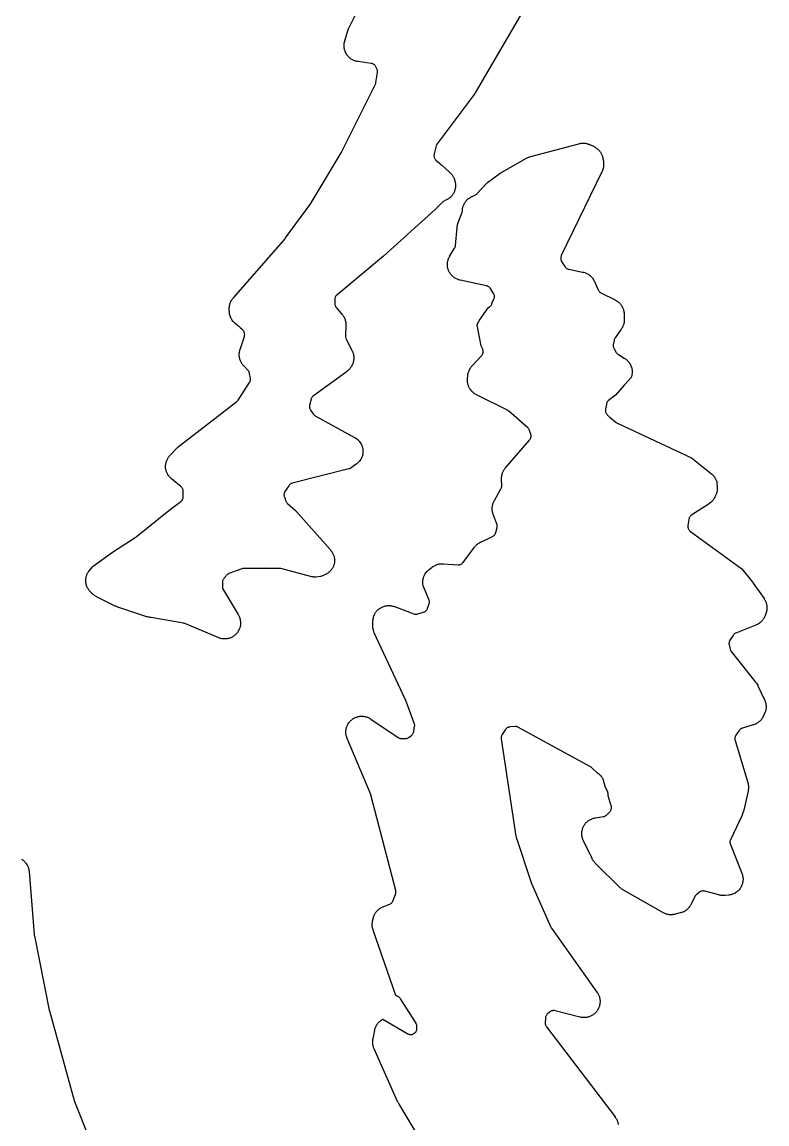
# Model space of a CAD drawing. Header units: millimetres. Extents: x 13 to 182, y 21 to 298.
# Drawn here: x 144.9 to 181.7, y 78.1 to 132.5 of the extents above; entities that cross this region are included whole.
import ezdxf

# ---------------------------------------------------------------- set-up
doc = ezdxf.new("R2010")
doc.units = ezdxf.units.MM
doc.layers.add('CUT', color=7, linetype='CONTINUOUS')

msp = doc.modelspace()

# ---------------------------------------------------------------- linework, layer by layer
at = {"layer": 'CUT'}
for points in [[(169.713, 133.1914), (167.271, 128.9945), (167.2232, 128.9249), (167.2121, 128.9088), (167.1185, 128.7723), (167.0275, 128.6397), (165.4014, 126.4807), (165.385, 126.4565), (165.371, 126.4309), (165.3595, 126.404), (165.3508, 126.3762), (165.2464, 125.9772), (165.2403, 125.948), (165.2371, 125.9183), (165.2369, 125.8884), (165.2397, 125.8587), (165.2454, 125.8294), (165.254, 125.8008), (165.2654, 125.7731), (165.2794, 125.7468), (165.2961, 125.722), (165.3151, 125.699), (165.3363, 125.678), (165.5044, 125.5272), (165.5183, 125.5096), (165.5332, 125.4941), (165.5427, 125.4829), (165.5639, 125.4622), (165.5872, 125.4437), (165.6121, 125.4276), (165.6197, 125.4237), (166.0107, 125.0729), (166.0255, 125.059), (166.0545, 125.0306), (166.0822, 125.0008), (166.1019, 124.9776), (166.1268, 124.9455), (166.1443, 124.9206), (166.1662, 124.8863), (166.1814, 124.8599), (166.2001, 124.8239), (166.2129, 124.7962), (166.2283, 124.7586), (166.2419, 124.7203), (166.2483, 124.701), (166.2614, 124.6583), (166.2674, 124.6368), (166.2784, 124.5935), (166.2872, 124.5497), (166.2921, 124.5167), (166.2965, 124.4722), (166.2982, 124.4388), (166.2982, 124.3942), (166.2965, 124.3608), (166.2921, 124.3164), (166.2871, 124.2833), (166.2783, 124.2395), (166.27, 124.2071), (166.2569, 124.1644), (166.2455, 124.133), (166.2282, 124.0918), (166.2138, 124.0617), (166.1925, 124.0224), (166.1751, 123.9939), (166.1501, 123.9569), (166.1299, 123.9302), (166.1013, 123.8959), (166.0787, 123.8713), (166.0468, 123.8401), (166.0218, 123.8178), (165.987, 123.7899), (165.9599, 123.7702), (165.9225, 123.7459), (165.8937, 123.729), (165.854, 123.7085), (165.8236, 123.6945), (165.7759, 123.6755), (165.7491, 123.6633), (165.7237, 123.6485), (165.6998, 123.6313), (165.6777, 123.6118), (165.294, 123.2384), (164.9523, 122.9299), (163.0975, 121.2553), (162.7407, 120.9331), (160.4447, 119.0147), (160.4223, 118.994), (160.4022, 118.9711), (160.3845, 118.9464), (160.3694, 118.92), (160.357, 118.8921), (160.3475, 118.8632), (160.341, 118.8335), (160.3376, 118.8032), (160.3372, 118.7728), (160.3444, 118.5891), (160.3469, 118.5605), (160.3521, 118.5323), (160.36, 118.5047), (160.3705, 118.4779), (160.3834, 118.4523), (160.3988, 118.4281), (160.4164, 118.4055), (160.6936, 118.0822), (160.7084, 118.0641), (160.7369, 118.027), (160.7635, 117.9886), (160.7819, 117.9588), (160.8043, 117.9177), (160.8195, 117.8862), (160.8376, 117.843), (160.8495, 117.8101), (160.8629, 117.7653), (160.8713, 117.7313), (160.8801, 117.6853), (160.8849, 117.6506), (160.8888, 117.604), (160.8904, 117.5573), (160.8905, 117.5339), (160.8797, 116.9696), (160.8806, 116.94), (160.8844, 116.9107), (160.8911, 116.8818), (160.9006, 116.8538), (160.9128, 116.8268), (161.1907, 116.2857), (161.2006, 116.2653), (161.2193, 116.224), (161.2358, 116.1818), (161.2466, 116.1496), (161.2588, 116.1059), (161.2663, 116.0727), (161.2741, 116.0281), (161.2782, 115.9943), (161.2814, 115.9491), (161.2821, 115.9151), (161.2808, 115.8698), (161.2781, 115.836), (161.2722, 115.791), (161.2661, 115.7576), (161.2557, 115.7134), (161.2462, 115.6808), (161.2314, 115.6379), (161.2188, 115.6064), (161.1997, 115.5653), (161.1839, 115.5352), (161.1609, 115.4961), (161.1359, 115.4583), (161.1229, 115.4397), (161.0956, 115.4027), (161.0813, 115.3843), (161.0518, 115.3482), (161.0204, 115.3137), (160.9955, 115.2891), (160.9607, 115.2581), (160.9244, 115.2289), (160.9058, 115.2147), (159.2885, 114.0482), (159.2653, 114.0296), (159.2441, 114.0089), (159.225, 113.9861), (159.2082, 113.9616), (159.194, 113.9355), (159.1824, 113.9082), (159.1735, 113.8798), (159.0994, 113.5925), (159.0935, 113.5639), (159.0904, 113.5349), (159.0901, 113.5057), (159.0927, 113.4766), (159.0981, 113.4478), (159.1063, 113.4198), (159.1171, 113.3927), (159.1306, 113.3667), (159.1465, 113.3422), (159.2833, 113.1522), (159.2997, 113.1314), (159.3179, 113.1122), (159.3378, 113.0946), (159.3591, 113.0788), (159.3817, 113.0649), (161.3164, 111.9969), (161.3359, 111.9854), (161.3745, 111.9615), (161.4118, 111.9357), (161.4387, 111.915), (161.4732, 111.8856), (161.4979, 111.8622), (161.5293, 111.8295), (161.5515, 111.8038), (161.5794, 111.768), (161.599, 111.7402), (161.6231, 111.7019), (161.6398, 111.6722), (161.66, 111.6316), (161.6735, 111.6005), (161.6895, 111.558), (161.6999, 111.5257), (161.7115, 111.4818), (161.7186, 111.4486), (161.7257, 111.4038), (161.7294, 111.37), (161.732, 111.3247), (161.7323, 111.2908), (161.7303, 111.2454), (161.7272, 111.2116), (161.7206, 111.1667), (161.7141, 111.1334), (161.7031, 111.0894), (161.6932, 111.0569), (161.6778, 111.0142), (161.6647, 110.9829), (161.6451, 110.9419), (161.6364, 110.9258), (161.616, 110.8933), (161.5967, 110.8658), (161.5692, 110.8304), (161.5473, 110.805), (161.5164, 110.7725), (161.4921, 110.7494), (161.4581, 110.7201), (161.4228, 110.6926), (161.4047, 110.6793), (161.0801, 110.4519), (161.0603, 110.4459), (161.0396, 110.4401), (158.2462, 109.7322), (158.2197, 109.7241), (158.194, 109.7137), (158.1694, 109.7009), (158.1461, 109.6859), (158.1243, 109.6688), (158.1041, 109.6497), (158.0858, 109.6289), (158.0695, 109.6065), (157.8855, 109.3274), (157.8712, 109.3033), (157.8592, 109.2779), (157.8496, 109.2516), (157.8425, 109.2244), (157.838, 109.1967), (157.8361, 109.1687), (157.8368, 109.1406), (157.8401, 109.1128), (157.846, 109.0853), (157.8545, 109.0586), (157.9295, 108.8553), (157.9412, 108.8277), (157.9556, 108.8015), (157.9726, 108.7768), (157.9919, 108.754), (158.0135, 108.7332), (158.4108, 108.3857), (160.1298, 106.4417), (160.1439, 106.4249), (160.1713, 106.3907), (160.197, 106.3552), (160.215, 106.3276), (160.2371, 106.2898), (160.2523, 106.2606), (160.2707, 106.2208), (160.2829, 106.1903), (160.2973, 106.1488), (160.3066, 106.1173), (160.3168, 106.0746), (160.323, 106.0423), (160.329, 105.9989), (160.332, 105.9661), (160.3338, 105.9223), (160.3335, 105.8894), (160.3311, 105.8456), (160.3288, 105.8245), (160.3214, 105.7839), (160.3141, 105.7525), (160.3023, 105.711), (160.292, 105.6804), (160.2763, 105.6402), (160.2631, 105.6108), (160.2437, 105.5723), (160.2277, 105.5442), (160.2047, 105.5078), (160.1861, 105.4814), (160.1597, 105.4473), (160.1387, 105.4228), (160.1091, 105.3914), (160.0858, 105.369), (160.0534, 105.3406), (160.0281, 105.3205), (159.9931, 105.2954), (159.966, 105.2778), (159.9288, 105.2561), (159.8905, 105.2363), (159.8712, 105.2268), (159.7544, 105.173), (159.7341, 105.1643), (159.693, 105.1478), (159.6512, 105.1333), (159.6362, 105.1289), (159.4236, 105.0971), (159.4225, 105.097), (159.3894, 105.0974), (159.3452, 105.1001), (159.3122, 105.1038), (159.2685, 105.1108), (159.2252, 105.1199), (159.2037, 105.125), (157.6816, 105.5261), (157.6561, 105.5317), (157.6301, 105.535), (157.6039, 105.536), (156.933, 105.5332), (156.9106, 105.5367), (156.8813, 105.5383), (156.852, 105.537), (156.8229, 105.5329), (156.8221, 105.5328), (155.8567, 105.5287), (155.8306, 105.5275), (155.8047, 105.524), (155.7793, 105.5182), (155.7544, 105.5103), (155.1217, 105.2776), (155.0925, 105.2651), (155.0647, 105.2495), (155.0388, 105.231), (155.0149, 105.2099), (154.9934, 105.1864), (154.8658, 105.031), (154.8483, 105.0075), (154.8332, 104.9824), (154.8207, 104.9559), (154.8108, 104.9284), (154.8036, 104.9), (154.7992, 104.8711), (154.7976, 104.8419), (154.7968, 104.6429), (154.7979, 104.6158), (154.8015, 104.5889), (154.8074, 104.5624), (154.8158, 104.5366), (154.8264, 104.5116), (154.8393, 104.4877), (155.5773, 103.253), (155.588, 103.2341), (155.6084, 103.1959), (155.627, 103.1567), (155.6395, 103.1266), (155.6542, 103.0858), (155.6637, 103.0547), (155.6744, 103.0127), (155.6809, 102.9809), (155.6875, 102.938), (155.6909, 102.9057), (155.6934, 102.8623), (155.6936, 102.8298), (155.6919, 102.7865), (155.689, 102.7541), (155.6831, 102.7111), (155.6771, 102.6792), (155.6671, 102.637), (155.6581, 102.6057), (155.6441, 102.5647), (155.6321, 102.5345), (155.6141, 102.495), (155.5993, 102.466), (155.5777, 102.4284), (155.5601, 102.4011), (155.5349, 102.3657), (155.5148, 102.3402), (155.4864, 102.3075), (155.4639, 102.284), (155.4324, 102.2541), (155.4078, 102.2329), (155.3736, 102.2062), (155.347, 102.1875), (155.3104, 102.1642), (155.2821, 102.1481), (155.2435, 102.1285), (155.2138, 102.1152), (155.1734, 102.0994), (155.1426, 102.089), (155.1008, 102.0772), (155.0692, 102.0698), (155.0265, 102.062), (154.9943, 102.0578), (154.951, 102.0541), (154.9186, 102.053), (154.8752, 102.0535), (154.8427, 102.0555), (154.7996, 102.0603), (154.7675, 102.0654), (154.725, 102.0742), (154.6936, 102.0824), (154.6522, 102.0953), (154.6114, 102.1102), (154.5912, 102.1181), (152.9504, 102.8093), (152.9182, 102.8207), (152.8848, 102.8285), (151.2825, 103.1041), (151.2056, 103.1197), (151.1911, 103.1226), (151.1667, 103.1275), (151.1082, 103.1393), (151.0853, 103.1459), (151.0693, 103.1509), (149.6408, 103.6228), (149.6109, 103.6339), (149.5371, 103.6642), (149.5081, 103.6774), (148.5933, 104.1317), (148.5752, 104.1413), (148.5394, 104.1611), (148.5045, 104.1826), (148.4791, 104.1999), (148.4463, 104.2245), (148.4226, 104.244), (148.3922, 104.2714), (148.3631, 104.3002), (148.3488, 104.315), (148.272, 104.3982), (148.2577, 104.4145), (148.2298, 104.4478), (148.2036, 104.4824), (148.1852, 104.5092), (148.1624, 104.5462), (148.1467, 104.5746), (148.1276, 104.6136), (148.1147, 104.6435), (148.0994, 104.6841), (148.0895, 104.7151), (148.0782, 104.757), (148.0713, 104.7888), (148.0641, 104.8316), (148.0603, 104.8639), (148.0573, 104.9072), (148.0566, 104.9397), (148.0577, 104.9831), (148.0602, 105.0156), (148.0655, 105.0587), (148.0711, 105.0907), (148.0806, 105.1331), (148.0892, 105.1644), (148.1027, 105.2057), (148.1143, 105.2361), (148.1317, 105.2759), (148.1462, 105.305), (148.155, 105.3207), (148.179, 105.3533), (148.1922, 105.3703), (148.3844, 105.6061), (148.4062, 105.6241), (148.4256, 105.6392), (149.3679, 106.3357), (150.4896, 107.0532), (150.5034, 107.0626), (150.5219, 107.0759), (150.5351, 107.0861), (152.1466, 108.3896), (152.7409, 108.8288), (152.7642, 108.848), (152.7856, 108.8694), (152.8046, 108.8929), (152.8212, 108.9182), (152.8352, 108.945), (152.8464, 108.973), (152.8547, 109.0021), (152.8601, 109.0319), (152.8624, 109.062), (152.8695, 109.3247), (152.8688, 109.355), (152.865, 109.385), (152.8583, 109.4145), (152.8486, 109.4431), (152.836, 109.4707), (152.8208, 109.4968), (152.803, 109.5213), (152.7828, 109.5439), (152.7605, 109.5643), (152.7526, 109.5707), (152.7494, 109.5741), (152.7267, 109.5941), (152.6648, 109.6432), (152.2821, 109.9587), (152.265, 109.9735), (152.2316, 110.004), (152.1998, 110.0361), (152.1772, 110.0614), (152.1488, 110.0965), (152.1288, 110.1239), (152.1041, 110.1617), (152.0869, 110.191), (152.0661, 110.2311), (152.052, 110.2619), (152.039, 110.2947), (152.0275, 110.3292), (152.0188, 110.3607), (152.0092, 110.4032), (152.0035, 110.4353), (151.998, 110.4785), (151.9955, 110.5111), (151.9942, 110.5546), (151.9949, 110.5872), (151.9978, 110.6307), (152.0016, 110.6631), (152.0087, 110.7061), (152.0156, 110.738), (152.0269, 110.78), (152.0368, 110.8111), (152.0521, 110.8519), (152.065, 110.8819), (152.0842, 110.921), (152.0999, 110.9496), (152.1227, 110.9867), (152.1412, 111.0136), (152.1675, 111.0483), (152.1955, 111.0817), (152.2099, 111.0981), (152.6127, 111.5343), (155.5046, 113.7637), (155.5299, 113.7856), (155.5526, 113.8101), (155.5724, 113.837), (156.1366, 114.6988), (156.151, 114.7232), (156.163, 114.7488), (156.1725, 114.7754), (156.1795, 114.8028), (156.1839, 114.8308), (156.1856, 114.859), (156.1846, 114.8872), (156.181, 114.9153), (156.1398, 115.149), (156.1334, 115.1772), (156.1243, 115.2048), (156.1126, 115.2313), (156.0983, 115.2565), (156.0817, 115.2803), (156.0629, 115.3023), (155.8493, 115.5296), (155.8346, 115.5459), (155.8062, 115.5792), (155.7794, 115.6139), (155.7606, 115.6409), (155.7374, 115.678), (155.7213, 115.7067), (155.7017, 115.7459), (155.6886, 115.776), (155.6729, 115.817), (155.6627, 115.8482), (155.6511, 115.8905), (155.644, 115.9225), (155.6366, 115.9657), (155.6326, 115.9984), (155.6295, 116.0421), (155.6287, 116.0749), (155.6298, 116.1187), (155.6322, 116.1515), (155.6376, 116.195), (155.6432, 116.2274), (155.6528, 116.2702), (155.6644, 116.3124), (155.6707, 116.3334), (155.882, 116.976), (155.8898, 117.0041), (155.8947, 117.0329), (155.8969, 117.062), (155.8962, 117.0912), (155.8927, 117.1202), (155.8864, 117.1487), (155.8774, 117.1764), (155.8657, 117.2032), (155.8514, 117.2287), (155.8348, 117.2526), (155.8159, 117.2749), (155.7949, 117.2952), (155.6759, 117.3996), (155.6733, 117.4036), (155.6566, 117.4265), (155.6378, 117.4477), (155.6171, 117.467), (155.5946, 117.4843), (155.5707, 117.4995), (155.5505, 117.5096), (155.4168, 117.627), (155.3996, 117.6429), (155.3662, 117.6754), (155.3345, 117.7097), (155.3121, 117.7365), (155.2841, 117.7739), (155.2646, 117.8029), (155.2407, 117.843), (155.2243, 117.8739), (155.2046, 117.9162), (155.1915, 117.9486), (155.1763, 117.9928), (155.1667, 118.0264), (155.1561, 118.0719), (155.15, 118.1063), (155.1443, 118.1526), (155.1409, 118.1992), (155.1398, 118.2225), (155.1376, 118.3335), (155.1377, 118.3543), (155.1387, 118.3959), (155.1417, 118.4373), (155.1454, 118.4682), (155.1522, 118.5092), (155.1588, 118.5397), (155.1693, 118.5799), (155.1786, 118.6096), (155.1929, 118.6486), (155.2049, 118.6774), (155.2227, 118.7149), (155.2373, 118.7424), (155.2584, 118.7782), (155.2755, 118.8042), (155.2999, 118.8379), (155.3258, 118.8704), (155.3391, 118.8863), (157.8888, 121.7981), (157.8974, 121.8084), (157.9089, 121.8228), (157.9171, 121.8335), (159.157, 123.5354), (159.1646, 123.5463), (159.1747, 123.5616), (159.1818, 123.5728), (160.6568, 126.0296), (160.6627, 126.0397), (160.6704, 126.0538), (160.6758, 126.0641), (162.3483, 129.4163), (162.3606, 129.4445), (162.3699, 129.4738), (162.3762, 129.5039), (162.4522, 129.9901), (162.4554, 130.021), (162.4554, 130.0521), (162.4522, 130.083), (162.4458, 130.1134), (162.4362, 130.143), (162.4237, 130.1715), (162.3682, 130.2816), (162.3538, 130.3069), (162.3371, 130.3306), (162.3182, 130.3527), (162.2973, 130.3728), (162.2745, 130.3908), (162.25, 130.4065), (162.2242, 130.4197), (162.1972, 130.4304), (162.1693, 130.4385), (162.1407, 130.4438), (161.492, 130.532), (161.4706, 130.5354), (161.4281, 130.5433), (161.386, 130.5533), (161.3548, 130.5622), (161.3138, 130.5761), (161.2837, 130.588), (161.2443, 130.6058), (161.2154, 130.6205), (161.1778, 130.642), (161.1505, 130.6595), (161.1152, 130.6845), (161.0897, 130.7044), (161.0569, 130.7327), (161.0335, 130.7551), (161.0036, 130.7864), (160.9824, 130.8109), (160.9556, 130.8449), (160.9368, 130.8713), (160.9135, 130.9077), (160.8973, 130.9358), (160.8776, 130.9743), (160.8642, 131.0038), (160.8483, 131.0441), (160.8378, 131.0747), (160.8258, 131.1163), (160.8183, 131.1478), (160.8104, 131.1904), (160.8059, 131.2225), (160.8021, 131.2656), (160.8008, 131.298), (160.8011, 131.3412), (160.8029, 131.3736), (160.8074, 131.4166), (160.8123, 131.4487), (160.8208, 131.4911), (160.8315, 131.533), (160.8373, 131.5538), (161.0065, 132.1089), (161.0125, 132.1271), (161.0252, 132.1632), (161.0395, 132.1988), (161.0552, 132.2337), (161.0635, 132.251), (162.1121, 134.3342)], [(164.4665, 77.5046), (163.4978, 79.1315), (163.4848, 79.1548), (163.4542, 79.2139), (163.4427, 79.2379), (162.2844, 81.8408), (162.2756, 81.8621), (162.2591, 81.905), (162.2448, 81.9488), (162.2357, 81.9821), (162.2259, 82.0271), (162.2204, 82.0611), (162.2152, 82.1068), (162.2132, 82.1413), (162.2127, 82.1873), (162.2142, 82.2218), (162.2185, 82.2676), (162.2251, 82.3131), (162.229, 82.3358), (162.3112, 82.7508), (162.3161, 82.7727), (162.327, 82.8162), (162.34, 82.8591), (162.3514, 82.8907), (162.3686, 82.932), (162.3831, 82.9623), (162.4043, 83.0018), (162.4217, 83.0305), (162.4468, 83.0677), (162.467, 83.0945), (162.4956, 83.129), (162.5184, 83.1537), (162.5503, 83.1851), (162.5754, 83.2074), (162.6103, 83.2355), (162.6375, 83.2553), (162.675, 83.2797), (162.704, 83.2967), (162.7202, 83.3051), (163.9398, 82.5831), (163.9659, 82.5693), (163.9931, 82.5582), (164.0214, 82.5498), (164.0503, 82.5443), (164.0796, 82.5415), (164.1091, 82.5417), (164.1384, 82.5448), (164.1672, 82.5507), (164.1954, 82.5594), (164.2225, 82.5708), (164.2484, 82.5849), (164.2728, 82.6014), (164.2954, 82.6202), (164.3161, 82.6411), (164.3347, 82.664), (164.3509, 82.6886), (164.3646, 82.7147), (164.3757, 82.742), (164.3841, 82.7702), (164.3897, 82.7991), (164.3924, 82.8285), (164.3964, 82.922), (164.3961, 82.9524), (164.3928, 82.9825), (164.3865, 83.0122), (164.3772, 83.041), (164.365, 83.0688), (164.3501, 83.0953), (163.5819, 84.3091), (163.5659, 84.3319), (163.5479, 84.3531), (163.5281, 84.3725), (163.5065, 84.3901), (163.4834, 84.4055), (163.4589, 84.4188), (163.3511, 84.4708), (162.2359, 87.6939), (162.2287, 87.7168), (162.2155, 87.7627), (162.2047, 87.8094), (162.1985, 87.8447), (162.1928, 87.8922), (162.1904, 87.9279), (162.1897, 87.9758), (162.1912, 88.0116), (162.1956, 88.0593), (162.2025, 88.1066), (162.2066, 88.1302), (162.2305, 88.2486), (162.2354, 88.27), (162.2462, 88.3126), (162.259, 88.3546), (162.2701, 88.3855), (162.287, 88.4261), (162.3011, 88.4558), (162.3218, 88.4945), (162.3388, 88.5227), (162.3632, 88.5592), (162.3828, 88.5856), (162.4106, 88.6195), (162.4327, 88.6439), (162.4637, 88.675), (162.4881, 88.6971), (162.522, 88.725), (162.5484, 88.7446), (162.5848, 88.7691), (162.613, 88.786), (162.6517, 88.8068), (162.6913, 88.8257), (162.7114, 88.8346), (163.0572, 88.979), (163.0846, 88.9921), (163.1106, 89.008), (163.1348, 89.0263), (163.157, 89.047), (163.1771, 89.0699), (163.1947, 89.0947), (163.2097, 89.1211), (163.2219, 89.1489), (163.3425, 89.4651), (163.352, 89.4945), (163.3585, 89.5247), (163.3618, 89.5554), (163.3619, 89.5863), (163.3588, 89.6171), (163.3526, 89.6474), (162.1432, 94.3052), (162.137, 94.326), (162.1275, 94.3542), (162.1197, 94.3745), (160.9537, 97.1399), (160.9456, 97.1606), (160.9304, 97.2023), (160.9173, 97.2447), (160.909, 97.2769), (160.9001, 97.3204), (160.8951, 97.3533), (160.8905, 97.3975), (160.8888, 97.4307), (160.8886, 97.4751), (160.8901, 97.5083), (160.8943, 97.5525), (160.899, 97.5854), (160.9076, 97.629), (160.9156, 97.6613), (160.9284, 97.7038), (160.9395, 97.7352), (160.9564, 97.7762), (160.9706, 97.8063), (160.9915, 97.8455), (161.0085, 97.874), (161.0332, 97.911), (161.053, 97.9377), (161.0811, 97.972), (161.1035, 97.9967), (161.1349, 98.0281), (161.1595, 98.0504), (161.1939, 98.0785), (161.2206, 98.0983), (161.2576, 98.1229), (161.2861, 98.14), (161.3253, 98.1608), (161.3554, 98.175), (161.3965, 98.1919), (161.4278, 98.203), (161.4704, 98.2157), (161.5026, 98.2237), (161.5462, 98.2322), (161.5791, 98.237), (161.6234, 98.2411), (161.6566, 98.2426), (161.701, 98.2424), (161.7342, 98.2406), (161.7784, 98.236), (161.8112, 98.231), (161.8547, 98.2221), (161.8869, 98.2138), (161.9293, 98.2006), (161.9606, 98.1892), (162.0015, 98.1719), (162.0315, 98.1575), (162.0705, 98.1363), (162.1083, 98.1132), (162.127, 98.1011), (163.4658, 97.191), (163.4916, 97.1752), (163.5189, 97.1622), (163.5474, 97.1519), (163.5768, 97.1446), (163.6068, 97.1403), (163.637, 97.1391), (163.823, 97.1407), (163.8521, 97.1424), (163.8809, 97.1468), (163.9091, 97.1541), (163.9364, 97.164), (163.9627, 97.1766), (163.9876, 97.1916), (164.011, 97.209), (164.1368, 97.3124), (164.1598, 97.3335), (164.1805, 97.3568), (164.1987, 97.3821), (164.2142, 97.4092), (164.2267, 97.4378), (164.2362, 97.4675), (164.2426, 97.498), (164.281, 97.7445), (164.2842, 97.7751), (164.2842, 97.8059), (164.281, 97.8366), (164.2748, 97.8667), (164.2654, 97.8961), (163.8473, 99.01), (163.8431, 99.0206), (163.8371, 99.0349), (163.8325, 99.0453), (162.2922, 102.3635), (162.2839, 102.3825), (162.2683, 102.4207), (162.2544, 102.4597), (162.2453, 102.4893), (162.2351, 102.5294), (162.2288, 102.5597), (162.2222, 102.6006), (162.2187, 102.6313), (162.216, 102.6726), (162.2151, 102.7139), (162.2152, 102.7346), (162.2199, 102.921), (162.221, 102.9435), (162.2244, 102.9884), (162.23, 103.033), (162.2359, 103.0662), (162.2459, 103.1101), (162.2551, 103.1425), (162.2695, 103.1852), (162.2819, 103.2165), (162.3004, 103.2575), (162.3159, 103.2875), (162.3384, 103.3264), (162.3568, 103.3547), (162.3832, 103.3912), (162.4042, 103.4175), (162.4341, 103.4512), (162.4577, 103.4752), (162.4908, 103.5058), (162.5167, 103.5273), (162.5527, 103.5544), (162.5806, 103.5733), (162.6191, 103.5966), (162.6487, 103.6126), (162.6894, 103.632), (162.7205, 103.645), (162.7628, 103.6602), (162.7951, 103.67), (162.8388, 103.6809), (162.8718, 103.6874), (162.9164, 103.6939), (162.9499, 103.6971), (162.9949, 103.6991), (163.0286, 103.6989), (163.0735, 103.6964), (163.1071, 103.6928), (163.1515, 103.6858), (163.1845, 103.679), (163.2281, 103.6676), (163.271, 103.654), (163.2923, 103.6467), (164.2449, 103.2927), (164.2718, 103.2841), (164.2994, 103.2781), (164.3274, 103.2747), (164.3557, 103.274), (164.3838, 103.2759), (164.4117, 103.2805), (164.439, 103.2876), (164.7259, 103.3774), (164.7525, 103.3871), (164.7781, 103.3993), (164.8024, 103.4139), (164.8253, 103.4307), (164.8465, 103.4496), (164.8657, 103.4704), (164.883, 103.493), (164.898, 103.5171), (164.9107, 103.5424), (164.9209, 103.5689), (164.9243, 103.5791), (164.9946, 103.7902), (165.0004, 103.8111), (165.0013, 103.8144), (165.0013, 103.8146), (165.0029, 103.8202), (165.008, 103.8508), (165.0099, 103.8818), (165.0087, 103.9129), (165.0042, 103.9436), (164.9965, 103.9737), (164.9858, 104.0029), (164.7151, 104.6362), (164.7093, 104.6509), (164.7075, 104.6575), (164.6978, 104.7023), (164.6922, 104.7362), (164.6871, 104.7818), (164.685, 104.8161), (164.6846, 104.8619), (164.686, 104.8962), (164.6902, 104.9419), (164.6951, 104.9758), (164.7039, 105.0208), (164.7123, 105.0541), (164.7256, 105.098), (164.7373, 105.1303), (164.7551, 105.1725), (164.77, 105.2035), (164.792, 105.2437), (164.8099, 105.273), (164.8359, 105.3108), (164.8567, 105.338), (164.8864, 105.373), (164.9099, 105.398), (164.943, 105.4298), (164.9776, 105.4598), (164.9953, 105.4743), (165.1446, 105.5909), (165.1612, 105.6033), (165.1951, 105.6273), (165.2299, 105.6497), (165.2568, 105.6653), (165.2937, 105.6844), (165.3219, 105.6974), (165.3603, 105.7131), (165.3896, 105.7234), (165.4293, 105.7355), (165.4594, 105.7431), (165.5, 105.7514), (165.5307, 105.7563), (165.572, 105.7608), (165.603, 105.7628), (165.6444, 105.7635), (165.6859, 105.7623), (165.7066, 105.7613), (166.4087, 105.7088), (166.4387, 105.708), (166.4687, 105.7103), (166.4984, 105.7156), (166.5273, 105.7238), (166.5553, 105.7349), (166.582, 105.7487), (166.6072, 105.7651), (166.6306, 105.784), (166.6521, 105.8051), (166.6713, 105.8282), (167.231, 106.5766), (167.2446, 106.5939), (167.2725, 106.6277), (167.3021, 106.6601), (167.3254, 106.6832), (167.358, 106.7126), (167.3835, 106.7334), (167.4187, 106.7594), (167.4461, 106.7776), (167.4838, 106.8001), (167.5225, 106.8208), (167.5421, 106.8306), (168.1247, 107.1055), (168.1508, 107.1194), (168.1753, 107.1358), (168.1982, 107.1546), (168.2191, 107.1755), (168.2378, 107.1983), (168.2542, 107.2229), (168.2681, 107.249), (168.2793, 107.2763), (168.2878, 107.3046), (168.3499, 107.5548), (168.3557, 107.5845), (168.3584, 107.6147), (168.3582, 107.645), (168.3548, 107.6752), (168.3484, 107.7048), (168.3391, 107.7336), (168.1629, 108.1968), (168.1556, 108.2175), (168.142, 108.2593), (168.1304, 108.3017), (168.1234, 108.3339), (168.116, 108.3773), (168.1121, 108.41), (168.109, 108.4538), (168.1083, 108.4867), (168.1095, 108.5307), (168.112, 108.5635), (168.1175, 108.6072), (168.1232, 108.6396), (168.133, 108.6825), (168.1418, 108.7142), (168.1557, 108.7559), (168.1676, 108.7866), (168.1854, 108.8268), (168.2053, 108.866), (168.2156, 108.8854), (168.5429, 109.4618), (168.5553, 109.4863), (168.5655, 109.5118), (168.5733, 109.5381), (168.5786, 109.5651), (168.5815, 109.5924), (168.5818, 109.6198), (168.5715, 109.9311), (168.5713, 109.952), (168.5719, 109.9938), (168.5744, 110.0355), (168.5777, 110.0667), (168.584, 110.108), (168.5902, 110.1387), (168.6004, 110.1793), (168.6094, 110.2093), (168.6233, 110.2487), (168.6351, 110.2777), (168.6526, 110.3157), (168.667, 110.3435), (168.688, 110.3797), (168.7049, 110.4061), (168.7291, 110.4402), (168.7549, 110.4731), (168.7682, 110.4892), (169.954, 111.867), (169.9725, 111.8909), (169.9886, 111.9165), (170.002, 111.9437), (170.0126, 111.972), (170.0202, 112.0013), (170.0249, 112.0312), (170.0266, 112.0614), (170.0252, 112.0916), (170.0207, 112.1216), (170.0133, 112.1509), (169.9574, 112.3326), (169.9481, 112.3586), (169.9364, 112.3836), (169.9225, 112.4075), (169.9064, 112.4299), (169.8884, 112.4508), (169.8685, 112.47), (168.9271, 113.2954), (168.9071, 113.3115), (168.8859, 113.3258), (168.8635, 113.3382), (167.3348, 114.1029), (167.315, 114.1134), (167.276, 114.1354), (167.2381, 114.1593), (167.2106, 114.1787), (167.1753, 114.2063), (167.1499, 114.2282), (167.1175, 114.2592), (167.0944, 114.2836), (167.0653, 114.3176), (167.0447, 114.3442), (167.0191, 114.3809), (167.0013, 114.4094), (166.9795, 114.4485), (166.9646, 114.4786), (166.9467, 114.5198), (166.9349, 114.5512), (166.9213, 114.5939), (166.9126, 114.6263), (166.9033, 114.6702), (166.8979, 114.7033), (166.893, 114.7479), (166.891, 114.7814), (166.8905, 114.8262), (166.8922, 114.871), (166.8937, 114.8933), (166.9066, 115.0382), (166.909, 115.0592), (166.9147, 115.101), (166.9224, 115.1425), (166.9296, 115.1734), (166.9411, 115.214), (166.9512, 115.244), (166.9665, 115.2834), (166.9794, 115.3123), (166.9983, 115.3501), (167.0138, 115.3777), (167.0362, 115.4135), (167.0542, 115.4395), (167.0799, 115.4731), (167.1071, 115.5054), (167.121, 115.5213), (167.5841, 116.0218), (167.6026, 116.0439), (167.619, 116.0676), (167.6329, 116.0928), (167.6444, 116.1192), (167.6533, 116.1466), (167.6596, 116.1747), (167.6631, 116.2033), (167.6638, 116.232), (167.6618, 116.2608), (167.6571, 116.2892), (167.6496, 116.317), (167.6396, 116.344), (167.5642, 116.5194), (167.3858, 117.448), (167.3822, 117.4697), (167.376, 117.5133), (167.3727, 117.549), (167.3796, 117.5714), (167.3914, 117.6035), (167.4093, 117.6456), (167.4243, 117.6764), (167.4463, 117.7164), (167.4704, 117.7553), (167.4829, 117.7744), (167.9055, 118.3855), (167.9762, 118.4324), (167.9995, 118.4496), (168.021, 118.4689), (168.0406, 118.4901), (168.0581, 118.5132), (168.0732, 118.5378), (168.0859, 118.5638), (168.096, 118.5909), (168.1317, 118.7022), (168.1362, 118.719), (168.1663, 118.7626), (168.1817, 118.7873), (168.1945, 118.8133), (168.2049, 118.8404), (168.2125, 118.8684), (168.2174, 118.897), (168.2195, 118.9259), (168.2188, 118.9549), (168.2153, 118.9837), (168.2091, 119.012), (168.2001, 119.0396), (168.1886, 119.0662), (168.1745, 119.0915), (168.0239, 119.334), (168.0068, 119.3587), (167.9873, 119.3816), (167.9656, 119.4024), (167.9419, 119.4209), (167.9164, 119.437), (167.8895, 119.4505), (167.8614, 119.4611), (167.8324, 119.4689), (166.5311, 119.75), (166.5091, 119.7554), (166.4654, 119.7671), (166.4224, 119.7811), (166.3907, 119.7931), (166.3493, 119.8113), (166.3189, 119.8265), (166.2795, 119.8488), (166.2509, 119.8669), (166.214, 119.8931), (166.1873, 119.914), (166.1531, 119.9437), (166.1287, 119.9672), (166.0977, 120.0002), (166.0758, 120.026), (166.0483, 120.0619), (166.029, 120.0899), (166.0053, 120.1284), (165.9889, 120.1581), (165.9691, 120.1988), (165.9559, 120.23), (165.9403, 120.2724), (165.9302, 120.3048), (165.919, 120.3487), (165.9122, 120.3819), (165.9054, 120.4266), (165.902, 120.4603), (165.8998, 120.5055), (165.8998, 120.5394), (165.9021, 120.5846), (165.9055, 120.6184), (165.9123, 120.6631), (165.9191, 120.6963), (165.9304, 120.7401), (165.9405, 120.7725), (165.9561, 120.815), (165.9694, 120.8462), (165.9892, 120.8868), (166.0111, 120.9265), (166.0225, 120.946), (166.2577, 121.3264), (166.2715, 121.3511), (166.2828, 121.3771), (166.2916, 121.4039), (166.2979, 121.4315), (166.3016, 121.4596), (166.3746, 122.3488), (166.3769, 122.3706), (166.3826, 122.414), (166.3905, 122.4571), (166.3979, 122.4891), (166.4098, 122.5312), (166.4238, 122.5727), (166.4314, 122.5933), (166.6163, 123.0644), (166.6253, 123.0907), (166.6318, 123.1177), (166.6357, 123.1452), (166.6371, 123.173), (166.6371, 123.1767), (166.6388, 123.2095), (166.6432, 123.2531), (166.6482, 123.2856), (166.6568, 123.3286), (166.6649, 123.3605), (166.6777, 123.4025), (166.6888, 123.4334), (166.7056, 123.4739), (166.7197, 123.5036), (166.7404, 123.5423), (166.7573, 123.5705), (166.7816, 123.607), (166.8012, 123.6334), (166.829, 123.6673), (166.851, 123.6917), (166.882, 123.7228), (166.9063, 123.7449), (166.9402, 123.7728), (166.9665, 123.7924), (167.0029, 123.8169), (167.0311, 123.8339), (167.0697, 123.8547), (167.1093, 123.8736), (167.1293, 123.8826), (167.228, 123.9239), (167.2567, 123.9378), (167.2837, 123.9546), (167.3088, 123.9742), (167.3317, 123.9963), (167.8701, 124.5752), (168.499, 125.0221), (169.8098, 125.7681), (169.8268, 125.7774), (169.8613, 125.7951), (169.8966, 125.8113), (169.9235, 125.8223), (169.96, 125.8354), (169.997, 125.8469), (170.0157, 125.8523), (172.389, 126.4803), (172.4114, 126.4856), (172.4563, 126.4951), (172.5017, 126.5022), (172.5359, 126.5058), (172.5818, 126.5083), (172.6162, 126.5085), (172.6621, 126.5063), (172.6963, 126.5029), (172.7417, 126.496), (172.7754, 126.4891), (172.8199, 126.4777), (172.8527, 126.4674), (172.8958, 126.4515), (172.938, 126.4334), (172.9589, 126.4238), (173.1339, 126.3379), (173.1535, 126.3277), (173.192, 126.3064), (173.2295, 126.2831), (173.2567, 126.2644), (173.2917, 126.2376), (173.317, 126.2163), (173.3492, 126.1863), (173.3722, 126.1626), (173.4014, 126.1295), (173.422, 126.1037), (173.4478, 126.0679), (173.4657, 126.0402), (173.4879, 126.0021), (173.503, 125.9728), (173.5214, 125.9327), (173.5336, 125.902), (173.5479, 125.8603), (173.5571, 125.8286), (173.5672, 125.7857), (173.5752, 125.7424), (173.5787, 125.7206), (173.5993, 125.5686), (173.6017, 125.5467), (173.6054, 125.503), (173.607, 125.4592), (173.6066, 125.4263), (173.604, 125.3825), (173.6004, 125.3498), (173.5934, 125.3065), (173.5867, 125.2743), (173.5756, 125.2319), (173.5657, 125.2005), (173.5505, 125.1593), (173.5333, 125.119), (173.5242, 125.099), (171.5194, 120.9611), (171.5077, 120.9333), (171.4987, 120.9044), (171.4928, 120.8749), (171.4898, 120.8448), (171.4898, 120.8146), (171.4929, 120.7846), (171.499, 120.7551), (171.508, 120.7262), (171.5199, 120.6985), (171.5345, 120.6721), (171.6868, 120.4267), (171.7043, 120.4015), (171.7243, 120.3782), (171.7466, 120.357), (171.7709, 120.3382), (171.797, 120.3221), (171.8247, 120.3087), (171.8535, 120.2981), (171.8833, 120.2906), (172.5728, 120.1539), (172.594, 120.1492), (172.636, 120.1387), (172.6776, 120.1262), (172.7082, 120.1154), (172.7483, 120.099), (172.7778, 120.0852), (172.8161, 120.065), (172.8441, 120.0485), (172.8803, 120.0247), (172.9066, 120.0055), (172.9404, 119.9783), (172.9647, 119.9567), (172.9957, 119.9264), (173.0178, 119.9026), (173.0457, 119.8694), (173.0654, 119.8436), (173.0901, 119.8079), (173.1072, 119.7803), (173.1283, 119.7424), (173.1475, 119.7035), (173.1566, 119.6838), (173.3351, 119.2741), (173.3484, 119.2473), (173.3642, 119.222), (173.3826, 119.1983), (173.4032, 119.1766), (173.4258, 119.1571), (173.4503, 119.14), (173.4764, 119.1253), (174.1722, 118.7788), (174.1918, 118.7685), (174.2302, 118.7469), (174.2676, 118.7235), (174.2947, 118.7046), (174.3296, 118.6776), (174.3547, 118.6562), (174.3868, 118.6259), (174.4097, 118.6021), (174.4387, 118.5688), (174.4591, 118.5428), (174.4847, 118.5069), (174.5025, 118.4791), (174.5244, 118.4408), (174.5394, 118.4113), (174.5575, 118.3711), (174.5696, 118.3403), (174.5836, 118.2985), (174.5926, 118.2667), (174.6025, 118.2237), (174.6083, 118.1912), (174.6139, 118.1474), (174.6174, 118.1035), (174.6186, 118.0814), (174.6261, 117.8304), (174.6262, 117.8097), (174.6256, 117.7682), (174.623, 117.7268), (174.6196, 117.6959), (174.6132, 117.6549), (174.607, 117.6244), (174.5968, 117.5841), (174.5879, 117.5544), (174.574, 117.5152), (174.5624, 117.4864), (174.545, 117.4487), (174.5307, 117.4211), (174.5099, 117.3852), (174.4875, 117.3502), (174.4759, 117.333), (174.1725, 116.9045), (174.1578, 116.8816), (174.1453, 116.8575), (174.1349, 116.8323), (174.1269, 116.8064), (174.1213, 116.7798), (174.0861, 116.5656), (174.0828, 116.5364), (174.0823, 116.5069), (174.0848, 116.4775), (174.0901, 116.4485), (174.0982, 116.4202), (174.1091, 116.3928), (174.1226, 116.3666), (174.2262, 116.1879), (174.2429, 116.1622), (174.2622, 116.1383), (174.2838, 116.1165), (174.3075, 116.097), (174.3331, 116.0801), (174.62, 115.9105), (174.6384, 115.899), (174.6748, 115.875), (174.7099, 115.8494), (174.7353, 115.8289), (174.7678, 115.7999), (174.7911, 115.7771), (174.8207, 115.7451), (174.8416, 115.7202), (174.868, 115.6855), (174.8864, 115.6586), (174.9093, 115.6216), (174.9251, 115.593), (174.9442, 115.554), (174.9572, 115.524), (174.9725, 115.4833), (174.9825, 115.4522), (174.9938, 115.4102), (175.0007, 115.3783), (175.0079, 115.3354), (175.0117, 115.303), (175.0147, 115.2596), (175.0154, 115.227), (175.0142, 115.1835), (175.0117, 115.1509), (175.0063, 115.1077), (175.0007, 115.0756), (174.9911, 115.0332), (174.9824, 115.0017), (174.9688, 114.9604), (174.9666, 114.9547), (174.7949, 114.7633), (174.6659, 114.6195), (174.6284, 114.5777), (174.1852, 114.0837), (173.8484, 113.8121), (173.8255, 113.7916), (173.8048, 113.7689), (173.7866, 113.7443), (173.771, 113.7179), (173.7581, 113.69), (173.7482, 113.661), (173.7413, 113.6311), (173.697, 113.3818), (173.6933, 113.3534), (173.6923, 113.3248), (173.6941, 113.2962), (173.6986, 113.2679), (173.7058, 113.2402), (173.7156, 113.2133), (173.7279, 113.1875), (173.7427, 113.1629), (173.7597, 113.1399), (173.7788, 113.1185), (173.7999, 113.0991), (173.8432, 113.0629), (173.8483, 113.0545), (173.867, 113.03), (173.888, 113.0076), (173.9112, 112.9874), (174.2317, 112.7367), (174.2425, 112.729), (174.2586, 112.7156), (174.2794, 112.6996), (174.3015, 112.6856), (174.3247, 112.6736), (177.9415, 110.995), (178.9288, 110.2035), (178.9474, 110.1878), (178.9836, 110.1554), (179.016, 110.1231), (179.0331, 110.1025), (179.0579, 110.0696), (179.0753, 110.0441), (179.0969, 110.0091), (179.117, 109.9732), (179.1266, 109.955), (179.1493, 109.9095), (179.1585, 109.8899), (179.1759, 109.8505), (179.1913, 109.8102), (179.192, 109.8083), (179.2137, 109.4889), (179.2147, 109.4677), (179.2155, 109.4253), (179.2144, 109.3829), (179.2125, 109.357), (179.2062, 109.3329), (179.1932, 109.2917), (179.1783, 109.2513), (179.1704, 109.2312), (179.101, 109.0672), (179.0915, 109.0464), (179.0717, 109.0054), (179.0497, 108.9654), (179.0318, 108.9364), (179.0059, 108.8988), (178.9851, 108.8717), (178.9696, 108.8535), (178.9409, 108.8272), (178.925, 108.8132), (178.7711, 108.6849), (177.9558, 108.1718), (177.9326, 108.1556), (177.911, 108.1373), (177.8913, 108.117), (177.8735, 108.095), (177.8579, 108.0714), (177.8446, 108.0464), (177.8337, 108.0203), (177.8253, 107.9933), (177.8195, 107.9656), (177.8166, 107.948), (177.7689, 107.6514), (177.7683, 107.648), (177.765, 107.618), (177.7647, 107.5879), (177.7675, 107.558), (177.7732, 107.5284), (177.7819, 107.4996), (177.7934, 107.4718), (177.8076, 107.4452), (177.8245, 107.4203), (177.8437, 107.3971), (177.8652, 107.376), (177.8886, 107.3572), (180.4335, 105.5162), (180.9071, 104.9254), (181.5203, 104.0428), (181.5324, 104.0245), (181.5555, 103.9874), (181.5769, 103.9492), (181.5915, 103.9198), (181.609, 103.8798), (181.6207, 103.8491), (181.6343, 103.8075), (181.6429, 103.7759), (181.6524, 103.7332), (181.6579, 103.7008), (181.6632, 103.6574), (181.6655, 103.6247), (181.6666, 103.5809), (181.6657, 103.5482), (181.6625, 103.5045), (181.6585, 103.472), (181.651, 103.4289), (181.6439, 103.3969), (181.6323, 103.3547), (181.6186, 103.3131), (181.6113, 103.2925), (181.5764, 103.2014), (181.5675, 103.1799), (181.5487, 103.1375), (181.5277, 103.0961), (181.5104, 103.0659), (181.4852, 103.0268), (181.4649, 102.9986), (181.4358, 102.9623), (181.4127, 102.9363), (181.38, 102.9033), (181.3544, 102.8798), (181.3185, 102.8503), (181.2905, 102.8296), (181.2518, 102.804), (181.2218, 102.7863), (181.1806, 102.7647), (181.1384, 102.7454), (181.1171, 102.7362), (180.1356, 102.3459), (180.1074, 102.333), (180.0807, 102.3173), (180.0558, 102.2988), (180.0329, 102.2779), (180.0123, 102.2548), (179.9942, 102.2296), (179.8398, 101.9898), (179.8248, 101.9639), (179.8125, 101.9365), (179.803, 101.9081), (179.7964, 101.8788), (179.7928, 101.8491), (179.7921, 101.8191), (179.7944, 101.7892), (179.7997, 101.7597), (179.8456, 101.5615), (179.8528, 101.5358), (179.8622, 101.5108), (179.8739, 101.4867), (179.8876, 101.4638), (179.9033, 101.4422), (181.1083, 99.9304), (181.1244, 99.9089), (181.1553, 99.865), (181.1835, 99.8194), (181.2089, 99.7722), (181.2209, 99.7481), (181.5454, 99.0485), (181.5541, 99.0284), (181.5706, 98.9878), (181.5851, 98.9464), (181.5944, 98.9149), (181.6048, 98.8723), (181.611, 98.8401), (181.6172, 98.7967), (181.6203, 98.764), (181.6222, 98.7202), (181.6221, 98.6873), (181.6197, 98.6435), (181.6164, 98.6109), (181.6098, 98.5675), (181.6033, 98.5353), (181.5925, 98.4928), (181.5829, 98.4614), (181.5681, 98.4202), (181.5512, 98.3797), (181.5423, 98.3597), (181.4854, 98.2398), (181.476, 98.221), (181.4562, 98.184), (181.4347, 98.1479), (181.4174, 98.1216), (181.3927, 98.0877), (181.373, 98.0631), (181.3452, 98.0317), (181.3233, 98.0091), (181.2926, 97.9803), (181.2687, 97.9599), (181.2356, 97.9341), (181.2098, 97.916), (181.1744, 97.8934), (181.1471, 97.8777), (181.1098, 97.8586), (181.0811, 97.8455), (181.0421, 97.8299), (181.0025, 97.8162), (180.9824, 97.8098), (180.4545, 97.6539), (180.4269, 97.6442), (180.4004, 97.6319), (180.3752, 97.6171), (180.3515, 97.5999), (180.3296, 97.5805), (180.3098, 97.5591), (180.2921, 97.5358), (180.1314, 97.3015), (180.1158, 97.2761), (180.1028, 97.2493), (180.0925, 97.2213), (180.085, 97.1924), (180.0805, 97.1629), (180.0789, 97.1331), (180.0802, 97.1034), (180.0845, 97.0738), (180.0917, 97.0449), (180.7185, 94.9752), (180.7247, 94.9526), (180.7359, 94.9071), (180.7448, 94.8611), (180.7496, 94.8264), (180.7536, 94.7797), (180.7548, 94.7447), (180.7539, 94.6979), (180.7514, 94.6629), (180.7457, 94.6164), (180.7376, 94.5703), (180.7329, 94.5473), (180.5014, 93.5434), (180.4953, 93.52), (180.482, 93.4738), (180.4662, 93.4282), (180.448, 93.3836), (180.4383, 93.3616), (179.868, 92.1532), (179.8563, 92.1246), (179.8475, 92.0951), (179.8419, 92.0648), (179.8394, 92.034), (179.8401, 92.0032), (179.8439, 91.9726), (179.8509, 91.9426), (179.8609, 91.9134), (180.4256, 90.5061), (180.4333, 90.4856), (180.4475, 90.4443), (180.4598, 90.4024), (180.4675, 90.3705), (180.4756, 90.3276), (180.4801, 90.2951), (180.4841, 90.2516), (180.4854, 90.2189), (180.4851, 90.1752), (180.4833, 90.1425), (180.4787, 90.099), (180.4737, 90.0666), (180.465, 90.0238), (180.4569, 89.9921), (180.444, 89.9503), (180.4329, 89.9195), (180.416, 89.8792), (180.4019, 89.8496), (180.3812, 89.8111), (180.3643, 89.783), (180.34, 89.7467), (180.3205, 89.7204), (180.2927, 89.6867), (180.2707, 89.6624), (180.2399, 89.6315), (180.2156, 89.6094), (180.1819, 89.5817), (180.1556, 89.5621), (180.1193, 89.5377), (180.0913, 89.5208), (180.0528, 89.5), (180.0233, 89.4859), (179.983, 89.469), (179.9522, 89.4578), (179.9104, 89.4449), (179.8787, 89.4368), (179.8359, 89.4279), (179.7927, 89.4212), (179.771, 89.4184), (179.5996, 89.4002), (179.5787, 89.3985), (179.537, 89.396), (179.4951, 89.3955), (179.4638, 89.3965), (179.422, 89.3999), (179.3909, 89.4039), (179.3497, 89.4111), (179.3089, 89.4202), (179.2886, 89.4253), (178.5978, 89.6139), (178.5676, 89.6205), (178.5369, 89.624), (178.506, 89.6242), (178.4752, 89.6213), (178.4449, 89.6153), (178.4153, 89.6061), (178.3869, 89.594), (178.3599, 89.579), (178.3345, 89.5613), (178.1986, 89.4556), (178.1781, 89.438), (178.1592, 89.4187), (178.1421, 89.3978), (178.127, 89.3754), (178.114, 89.3518), (177.9225, 88.9647), (177.9124, 88.9455), (177.8913, 88.9075), (177.8684, 88.8707), (177.8499, 88.8439), (177.8236, 88.8094), (177.8026, 88.7845), (177.773, 88.7527), (177.7497, 88.7299), (177.7172, 88.7011), (177.6919, 88.6808), (177.6567, 88.6552), (177.6295, 88.6374), (177.5921, 88.6153), (177.5633, 88.6002), (177.5239, 88.5819), (177.4938, 88.5696), (177.4528, 88.5552), (177.4112, 88.5427), (177.3903, 88.537), (177.1326, 88.4733), (177.1117, 88.4686), (177.0698, 88.4604), (177.0276, 88.4541), (176.9957, 88.4509), (176.9531, 88.4487), (176.9211, 88.4485), (176.8784, 88.4503), (176.8466, 88.4532), (176.8043, 88.4591), (176.7728, 88.4649), (176.7312, 88.4748), (176.7005, 88.4836), (176.66, 88.4974), (176.6303, 88.5091), (176.5913, 88.5266), (176.5532, 88.5459), (176.5344, 88.556), (174.5927, 89.661), (174.5761, 89.6709), (174.5432, 89.6915), (174.5113, 89.7136), (174.4881, 89.7311), (174.4582, 89.7558), (174.4293, 89.7817), (174.4152, 89.795), (173.2071, 90.9808), (173.1934, 90.9948), (173.1667, 91.0234), (173.1413, 91.0531), (173.1232, 91.0762), (173.1005, 91.108), (173.0845, 91.1325), (173.0646, 91.1662), (173.0462, 91.2007), (173.0373, 91.2182), (172.6141, 92.1013), (172.605, 92.1215), (172.5879, 92.1622), (172.5728, 92.2038), (172.563, 92.2355), (172.552, 92.2784), (172.5454, 92.3109), (172.5387, 92.3546), (172.5354, 92.3876), (172.533, 92.4318), (172.5329, 92.465), (172.5349, 92.5092), (172.538, 92.5422), (172.5443, 92.586), (172.5507, 92.6185), (172.5613, 92.6615), (172.5708, 92.6933), (172.5856, 92.735), (172.5982, 92.7656), (172.617, 92.8057), (172.6325, 92.835), (172.6551, 92.873), (172.6735, 92.9006), (172.6998, 92.9363), (172.7207, 92.9619), (172.7504, 92.9948), (172.7738, 93.0183), (172.8065, 93.0481), (172.8321, 93.0692), (172.8676, 93.0956), (172.8951, 93.1141), (172.933, 93.1369), (172.9623, 93.1525), (173.0022, 93.1715), (173.0329, 93.1842), (173.0745, 93.1992), (173.1062, 93.2089), (173.1492, 93.2197), (173.1925, 93.2283), (173.2143, 93.2321), (173.5935, 93.2886), (173.6215, 93.2942), (173.6487, 93.3023), (173.6751, 93.313), (173.7004, 93.3262), (173.7242, 93.3416), (173.7466, 93.3593), (173.7671, 93.379), (173.9115, 93.5315), (173.9303, 93.5533), (173.9469, 93.5768), (173.9612, 93.6018), (173.973, 93.6281), (173.9822, 93.6553), (173.9888, 93.6834), (173.9926, 93.7119), (173.9937, 93.7407), (173.9921, 93.7694), (173.9877, 93.7979), (173.9806, 93.8258), (173.8323, 94.3094), (173.8361, 94.3476), (173.8375, 94.3783), (173.8358, 94.409), (173.831, 94.4394), (173.8231, 94.4691), (173.8122, 94.4978), (173.6869, 94.7833), (173.5797, 95.1328), (173.5689, 95.1625), (173.555, 95.1909), (173.5382, 95.2176), (173.5186, 95.2424), (173.4966, 95.2651), (173.4571, 95.3016), (173.4449, 95.3213), (173.4276, 95.3439), (173.4083, 95.3649), (173.387, 95.3838), (173.3641, 95.4007), (173.3397, 95.4154), (173.3264, 95.4225), (173.0145, 95.711), (172.9958, 95.7269), (172.9758, 95.7412), (172.9547, 95.7539), (169.4084, 97.693), (169.3831, 97.7054), (169.3569, 97.7152), (169.3298, 97.7226), (169.3021, 97.7275), (169.2741, 97.7297), (169.246, 97.7293), (168.9877, 97.7133), (168.957, 97.7098), (168.9267, 97.7032), (168.8973, 97.6934), (168.8691, 97.6807), (168.8423, 97.6651), (168.8172, 97.6469), (168.7942, 97.6262), (168.7735, 97.6032), (168.7552, 97.5782), (168.6012, 97.3428), (168.5855, 97.3158), (168.5726, 97.2873), (168.5628, 97.2577), (168.5562, 97.2272), (168.5527, 97.1961), (168.5525, 97.1649), (168.5556, 97.1338), (169.2804, 92.3237), (169.2853, 92.2987), (169.2923, 92.2742), (170.0316, 90.039), (170.0366, 90.0251), (170.0439, 90.0062), (170.0495, 89.9926), (171.0078, 87.8339), (171.0214, 87.807), (171.0376, 87.7817), (173.2794, 84.6296), (173.2917, 84.6115), (173.3153, 84.5746), (173.3371, 84.5366), (173.352, 84.5074), (173.37, 84.4674), (173.3821, 84.4369), (173.3961, 84.3954), (173.4051, 84.3638), (173.415, 84.3211), (173.4209, 84.2888), (173.4266, 84.2454), (173.4293, 84.2127), (173.4308, 84.1689), (173.4303, 84.136), (173.4275, 84.0923), (173.4238, 84.0597), (173.4168, 84.0165), (173.4099, 83.9843), (173.3987, 83.942), (173.3888, 83.9107), (173.3735, 83.8696), (173.3606, 83.8395), (173.3414, 83.8001), (173.3256, 83.7713), (173.3027, 83.734), (173.2841, 83.7069), (173.2577, 83.6719), (173.2366, 83.6468), (173.2069, 83.6146), (173.1835, 83.5916), (173.1507, 83.5624), (173.1252, 83.5418), (173.0898, 83.516), (173.0624, 83.498), (173.0246, 83.4757), (172.9956, 83.4605), (172.9558, 83.442), (172.9254, 83.4296), (172.8841, 83.4151), (172.8526, 83.4057), (172.8101, 83.3953), (172.7779, 83.389), (172.7345, 83.3828), (172.7018, 83.3797), (172.6581, 83.3777), (172.6252, 83.3778), (172.5815, 83.38), (172.5488, 83.3833), (172.5055, 83.3898), (172.4625, 83.3985), (172.4412, 83.4033), (171.2102, 83.7132), (171.1806, 83.7191), (171.1506, 83.722), (171.1204, 83.7218), (171.0904, 83.7186), (171.0609, 83.7125), (171.0321, 83.7034), (171.0044, 83.6914), (170.9781, 83.6767), (170.9533, 83.6595), (170.9304, 83.6399), (170.8248, 83.5396), (170.8045, 83.5184), (170.7864, 83.4952), (170.7706, 83.4705), (170.7574, 83.4442), (170.7467, 83.4169), (170.7388, 83.3886), (170.7337, 83.3596), (170.7315, 83.3303), (170.7256, 83.1181), (170.7262, 83.089), (170.7296, 83.0602), (170.7358, 83.0318), (170.7446, 83.0042), (170.7562, 82.9776), (170.7702, 82.9521), (170.7866, 82.9282), (174.1706, 78.4759), (174.1842, 78.4571), (174.2103, 78.4188), (174.2344, 78.3791), (174.2509, 78.3486), (174.2708, 78.3067), (174.2841, 78.2745), (174.2996, 78.2308), (174.3095, 78.1975), (174.3204, 78.1524), (174.3289, 78.1069)], [(144.8989, 91.1879), (144.9357, 91.1628), (144.9624, 91.1426), (144.9965, 91.114), (145.021, 91.0914), (145.0522, 91.0595), (145.0743, 91.0345), (145.1022, 90.9997), (145.1217, 90.9727), (145.146, 90.9353), (145.1628, 90.9065), (145.1833, 90.8669), (145.1971, 90.8365), (145.2136, 90.7951), (145.2244, 90.7635), (145.2366, 90.7207), (145.2442, 90.6882), (145.2522, 90.6443), (145.258, 90.6002), (145.2604, 90.578), (145.5125, 87.47), (145.5144, 87.4528), (145.5177, 87.4292), (145.5206, 87.4122), (146.2516, 83.7402), (146.254, 83.7293), (146.2576, 83.7145), (146.2603, 83.7037), (147.4834, 79.2954), (147.4883, 79.2797), (147.4955, 79.2583), (147.5012, 79.2429), (148.9857, 75.5288)]]:
    msp.add_lwpolyline(points, dxfattribs=at)

doc.saveas('drawing.dxf')
